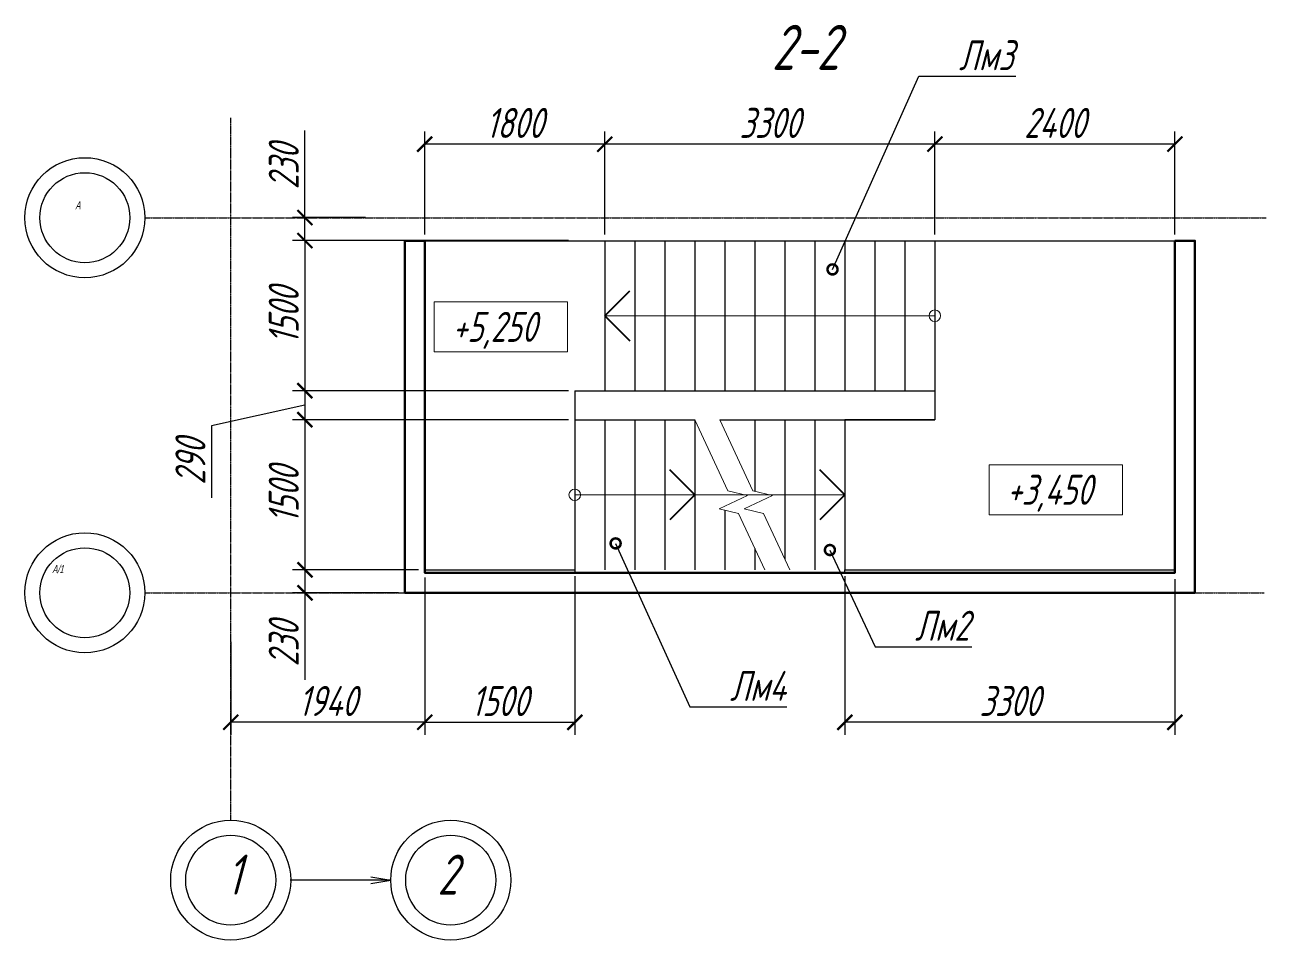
# Model space of a CAD drawing. Header units: millimetres. Extents: x 645 to 249636, y -127504 to 76561.
# Drawn here: x 7502 to 19914, y -80090 to -70939 of the extents above; entities that cross this region are included whole.
import ezdxf
from ezdxf import colors
from ezdxf.entities.mleader import LeaderData, LeaderLine
from ezdxf.enums import TextEntityAlignment as Align
from ezdxf.math import Vec2, Vec3

# ---------------------------------------------------------------- set-up
doc = ezdxf.new("R2010")
doc.units = ezdxf.units.MM
doc.linetypes.add('Штрихпунктирная', pattern=[11, 6, -2, 1, -2])
doc.layers.get('Defpoints').update_dxf_attribs({"color": 8})
for name, color, linetype, lineweight in [('АР_Лестница', 32, 'Continuous', 20), ('Обозначение', 94, 'Continuous', 25), ('Основная', 7, 'Continuous', 60), ('размер', 202, 'Continuous', 15)]:
    doc.layers.add(name, color=color, linetype=linetype, lineweight=lineweight)
doc.styles.add('3.0', font='simplex.shx', dxfattribs={"width": 0.7, "oblique": 15, "height": 2.8})
doc.styles.get("Standard").update_dxf_attribs({"font": 'simplex.shx', "width": 0.7, "oblique": 15, "height": 3})
doc.dimstyles.new('Default', dxfattribs={"dimtxt": 3, "dimasz": 1.5, "dimexe": 1.25, "dimexo": 0.625, "dimtad": 1, "dimdec": 0, "dimtxsty": 'Standard', "dimblk": 'ARCHTICK', "dimcen": 2.5, "dimadec": 0, "dimazin": 0, "dimtfac": 1, "dimtdec": 0, "dimtmove": 0, "dimatfit": 3, "dimfxl": 1, "dimarcsym": 0})

# ---------------------------------------------------------------- blocks, each defined once
blk = doc.blocks.new('_ArchTick')
at = {"color": 0, "linetype": 'ByBlock', "const_width": 0.15}
blk.add_lwpolyline([(-0.5, -0.5), (0.5, 0.5)], dxfattribs=at)
blk = doc.blocks.new('*D139')
at = {"layer": 'Defpoints', "color": 0, "transparency": 16777216}
for p in [(13001, -73097), (10303, -74597), (13001, -74597)]:
    blk.add_point(p, dxfattribs=at)
at = {"layer": 'Обозначение', "color": 0, "lineweight": -2, "transparency": 16777216}
for p, q in [((12938, -73097), (10178, -73097)), ((10303, -73097), (10303, -74597)), ((12938, -74597), (10178, -74597))]:
    blk.add_line(p, q, dxfattribs=at)
at = {"layer": 'Обозначение', "color": 0, "lineweight": -2, "transparency": 16777216, "xscale": 150, "yscale": 150, "zscale": 150}
for p, rotation in [((10303, -73097), 90), ((10303, -74597), 270)]:
    blk.add_blockref('_ArchTick', p, dxfattribs=dict(at, rotation=rotation))
at = {"layer": 'Обозначение', "color": 0, "transparency": 16777216, "insert": (10091, -73847), "char_height": 300, "attachment_point": 5, "rotation": 90}
blk.add_mtext('1500', dxfattribs=at)
blk = doc.blocks.new('*D140')
at = {"layer": 'Defpoints', "color": 0, "transparency": 16777216}
for p in [(13001, -74597), (10303, -74887), (13001, -74887)]:
    blk.add_point(p, dxfattribs=at)
at = {"layer": 'Обозначение', "color": 0, "lineweight": -2, "transparency": 16777216}
for p, q in [((12938, -74597), (10178, -74597)), ((10303, -74597), (10303, -74887)), ((10303, -74742), (9370, -74947)), ((9370, -74947), (9370, -75667)), ((12938, -74887), (10178, -74887))]:
    blk.add_line(p, q, dxfattribs=at)
at = {"layer": 'Обозначение', "color": 0, "lineweight": -2, "transparency": 16777216, "xscale": 150, "yscale": 150, "zscale": 150}
for p, rotation in [((10303, -74597), 90), ((10303, -74887), 270)]:
    blk.add_blockref('_ArchTick', p, dxfattribs=dict(at, rotation=rotation))
at = {"layer": 'Обозначение', "color": 0, "transparency": 16777216, "insert": (9158, -75307), "char_height": 300, "attachment_point": 5, "rotation": 90}
blk.add_mtext('290', dxfattribs=at)
blk = doc.blocks.new('*D141')
at = {"layer": 'Defpoints', "color": 0, "transparency": 16777216}
for p in [(13001, -74887), (10303, -76387), (11501, -76387)]:
    blk.add_point(p, dxfattribs=at)
at = {"layer": 'Обозначение', "color": 0, "lineweight": -2, "transparency": 16777216}
for p, q in [((12938, -74887), (10178, -74887)), ((10303, -74887), (10303, -76387)), ((11438, -76387), (10178, -76387))]:
    blk.add_line(p, q, dxfattribs=at)
at = {"layer": 'Обозначение', "color": 0, "lineweight": -2, "transparency": 16777216, "xscale": 150, "yscale": 150, "zscale": 150}
for p, rotation in [((10303, -74887), 90), ((10303, -76387), 270)]:
    blk.add_blockref('_ArchTick', p, dxfattribs=dict(at, rotation=rotation))
at = {"layer": 'Обозначение', "color": 0, "transparency": 16777216, "insert": (10091, -75637), "char_height": 300, "attachment_point": 5, "rotation": 90}
blk.add_mtext('1500', dxfattribs=at)
blk = doc.blocks.new('*D142')
at = {"layer": 'Defpoints', "color": 0, "transparency": 16777216}
for p in [(11501, -76387), (10303, -76617), (11301, -76617)]:
    blk.add_point(p, dxfattribs=at)
at = {"layer": 'Обозначение', "color": 0, "lineweight": -2, "transparency": 16777216}
for p, q in [((11438, -76387), (10178, -76387)), ((10303, -76387), (10303, -76617)), ((11238, -76617), (10178, -76617)), ((10303, -76617), (10303, -77487))]:
    blk.add_line(p, q, dxfattribs=at)
at = {"layer": 'Обозначение', "color": 0, "lineweight": -2, "transparency": 16777216, "xscale": 150, "yscale": 150, "zscale": 150}
for p, rotation in [((10303, -76387), 90), ((10303, -76617), 270)]:
    blk.add_blockref('_ArchTick', p, dxfattribs=dict(at, rotation=rotation))
at = {"layer": 'Обозначение', "color": 0, "transparency": 16777216, "insert": (10091, -77127), "char_height": 300, "attachment_point": 5, "rotation": 90}
blk.add_mtext('230', dxfattribs=at)
blk = doc.blocks.new('*D158')
at = {"layer": 'Defpoints', "color": 0, "transparency": 16777216}
for p in [(16601, -72132), (16601, -73097), (19001, -73097)]:
    blk.add_point(p, dxfattribs=at)
at = {"layer": 'Обозначение', "color": 0, "lineweight": -2, "transparency": 16777216}
for p, q in [((16601, -73035), (16601, -72007)), ((19001, -73035), (19001, -72007)), ((19001, -72132), (16601, -72132))]:
    blk.add_line(p, q, dxfattribs=at)
at = {"layer": 'Обозначение', "color": 0, "lineweight": -2, "transparency": 16777216, "xscale": 150, "yscale": 150, "zscale": 150, "rotation": 180}
blk.add_blockref('_ArchTick', (16601, -72132), dxfattribs=at)
at = {"layer": 'Обозначение', "color": 0, "lineweight": -2, "transparency": 16777216, "xscale": 150, "yscale": 150, "zscale": 150}
blk.add_blockref('_ArchTick', (19001, -72132), dxfattribs=at)
at = {"layer": 'Обозначение', "color": 0, "transparency": 16777216, "insert": (17801, -71920), "char_height": 300, "attachment_point": 5}
blk.add_mtext('2400', dxfattribs=at)
blk = doc.blocks.new('*D159')
at = {"layer": 'Defpoints', "color": 0, "transparency": 16777216}
for p in [(13301, -72132), (13301, -73097), (16601, -73097)]:
    blk.add_point(p, dxfattribs=at)
at = {"layer": 'Обозначение', "color": 0, "lineweight": -2, "transparency": 16777216}
for p, q in [((13301, -73035), (13301, -72007)), ((16601, -73035), (16601, -72007)), ((16601, -72132), (13301, -72132))]:
    blk.add_line(p, q, dxfattribs=at)
at = {"layer": 'Обозначение', "color": 0, "lineweight": -2, "transparency": 16777216, "xscale": 150, "yscale": 150, "zscale": 150, "rotation": 180}
blk.add_blockref('_ArchTick', (13301, -72132), dxfattribs=at)
at = {"layer": 'Обозначение', "color": 0, "lineweight": -2, "transparency": 16777216, "xscale": 150, "yscale": 150, "zscale": 150}
blk.add_blockref('_ArchTick', (16601, -72132), dxfattribs=at)
at = {"layer": 'Обозначение', "color": 0, "transparency": 16777216, "insert": (14951, -71920), "char_height": 300, "attachment_point": 5}
blk.add_mtext('3300', dxfattribs=at)
blk = doc.blocks.new('*D160')
at = {"layer": 'Defpoints', "color": 0, "transparency": 16777216}
for p in [(11501, -72132), (11501, -73097), (13301, -73097)]:
    blk.add_point(p, dxfattribs=at)
at = {"layer": 'Обозначение', "color": 0, "lineweight": -2, "transparency": 16777216}
for p, q in [((11501, -73035), (11501, -72007)), ((13301, -73035), (13301, -72007)), ((13301, -72132), (11501, -72132))]:
    blk.add_line(p, q, dxfattribs=at)
at = {"layer": 'Обозначение', "color": 0, "lineweight": -2, "transparency": 16777216, "xscale": 150, "yscale": 150, "zscale": 150, "rotation": 180}
blk.add_blockref('_ArchTick', (11501, -72132), dxfattribs=at)
at = {"layer": 'Обозначение', "color": 0, "lineweight": -2, "transparency": 16777216, "xscale": 150, "yscale": 150, "zscale": 150}
blk.add_blockref('_ArchTick', (13301, -72132), dxfattribs=at)
at = {"layer": 'Обозначение', "color": 0, "transparency": 16777216, "insert": (12401, -71920), "char_height": 300, "attachment_point": 5}
blk.add_mtext('1800', dxfattribs=at)
blk = doc.blocks.new('*D161')
at = {"layer": 'Defpoints', "color": 0, "transparency": 16777216}
for p in [(11501, -76417), (13001, -76387), (13001, -77912)]:
    blk.add_point(p, dxfattribs=at)
at = {"layer": 'Обозначение', "color": 0, "lineweight": -2, "transparency": 16777216}
for p, q in [((13001, -76450), (13001, -78037)), ((11501, -76480), (11501, -78037)), ((11501, -77912), (13001, -77912))]:
    blk.add_line(p, q, dxfattribs=at)
at = {"layer": 'Обозначение', "color": 0, "lineweight": -2, "transparency": 16777216, "xscale": 150, "yscale": 150, "zscale": 150, "rotation": 180}
blk.add_blockref('_ArchTick', (11501, -77912), dxfattribs=at)
at = {"layer": 'Обозначение', "color": 0, "lineweight": -2, "transparency": 16777216, "xscale": 150, "yscale": 150, "zscale": 150}
blk.add_blockref('_ArchTick', (13001, -77912), dxfattribs=at)
at = {"layer": 'Обозначение', "color": 0, "transparency": 16777216, "insert": (12251, -77699), "char_height": 300, "attachment_point": 5}
blk.add_mtext('1500', dxfattribs=at)
blk = doc.blocks.new('*D162')
at = {"layer": 'Defpoints', "color": 0, "transparency": 16777216}
for p in [(15701, -76387), (19001, -76417), (15701, -77912)]:
    blk.add_point(p, dxfattribs=at)
at = {"layer": 'Обозначение', "color": 0, "lineweight": -2, "transparency": 16777216}
for p, q in [((15701, -76450), (15701, -78037)), ((19001, -76480), (19001, -78037)), ((19001, -77912), (15701, -77912))]:
    blk.add_line(p, q, dxfattribs=at)
at = {"layer": 'Обозначение', "color": 0, "lineweight": -2, "transparency": 16777216, "xscale": 150, "yscale": 150, "zscale": 150, "rotation": 180}
blk.add_blockref('_ArchTick', (15701, -77912), dxfattribs=at)
at = {"layer": 'Обозначение', "color": 0, "lineweight": -2, "transparency": 16777216, "xscale": 150, "yscale": 150, "zscale": 150}
blk.add_blockref('_ArchTick', (19001, -77912), dxfattribs=at)
at = {"layer": 'Обозначение', "color": 0, "transparency": 16777216, "insert": (17351, -77699), "char_height": 300, "attachment_point": 5}
blk.add_mtext('3300', dxfattribs=at)
blk = doc.blocks.new('*D489')
at = {"layer": 'Defpoints', "color": 0, "transparency": 16777216}
for p in [(10303, -72867), (10971, -72867), (11301, -73097)]:
    blk.add_point(p, dxfattribs=at)
at = {"layer": 'Обозначение', "color": 0, "lineweight": -2, "transparency": 16777216}
for p, q in [((10303, -72867), (10303, -71997)), ((10909, -72867), (10178, -72867)), ((10303, -73097), (10303, -72867)), ((11238, -73097), (10178, -73097))]:
    blk.add_line(p, q, dxfattribs=at)
at = {"layer": 'Обозначение', "color": 0, "lineweight": -2, "transparency": 16777216, "xscale": 150, "yscale": 150, "zscale": 150}
for p, rotation in [((10303, -72867), 90), ((10303, -73097), 270)]:
    blk.add_blockref('_ArchTick', p, dxfattribs=dict(at, rotation=rotation))
at = {"layer": 'Обозначение', "color": 0, "transparency": 16777216, "insert": (10091, -72357), "char_height": 300, "attachment_point": 5, "rotation": 90}
blk.add_mtext('230', dxfattribs=at)
blk = doc.blocks.new('_Open')
at = {"color": 0, "linetype": 'ByBlock', "lineweight": -2}
for p, q in [((-1, 0.167), (0, 0)), ((-1, -0.167), (0, 0)), ((0, 0), (-1, 0))]:
    blk.add_line(p, q, dxfattribs=at)
blk = doc.blocks.new('_DotSmall')
at = {"color": 0, "linetype": 'ByBlock', "const_width": 0.5}
blk.add_lwpolyline([(-0.0625, 0, 1), (0.0625, 0, 1)], format="xyb", close=True, dxfattribs=at)
blk = doc.blocks.new('*D996')
at = {"layer": 'Defpoints', "color": 0, "transparency": 16777216}
for p in [(11501, -76402), (9561, -77046), (9561, -77912)]:
    blk.add_point(p, dxfattribs=at)
at = {"layer": 'Обозначение', "color": 0, "lineweight": -2, "transparency": 16777216}
for p, q in [((11501, -76465), (11501, -78037)), ((9561, -77108), (9561, -78037)), ((11501, -77912), (9561, -77912))]:
    blk.add_line(p, q, dxfattribs=at)
at = {"layer": 'Обозначение', "color": 0, "lineweight": -2, "transparency": 16777216, "xscale": 150, "yscale": 150, "zscale": 150, "rotation": 180}
blk.add_blockref('_ArchTick', (9561, -77912), dxfattribs=at)
at = {"layer": 'Обозначение', "color": 0, "lineweight": -2, "transparency": 16777216, "xscale": 150, "yscale": 150, "zscale": 150}
blk.add_blockref('_ArchTick', (11501, -77912), dxfattribs=at)
at = {"layer": 'Обозначение', "color": 0, "transparency": 16777216, "insert": (10531, -77699), "char_height": 300, "attachment_point": 5}
blk.add_mtext('1940', dxfattribs=at)

msp = doc.modelspace()

# ---------------------------------------------------------------- linework, layer by layer
at = {"layer": 'АР_Лестница', "lineweight": 40}
for p, q in [((13300.524, -73847.337), (13550.524, -73597.337)), ((13300.524, -73847.337), (13550.524, -74097.337)), ((14200.524, -75637.337), (13950.524, -75387.337)), ((15700.524, -75637.337), (15450.524, -75387.337)), ((14200.524, -75637.337), (13950.524, -75887.337)), ((15700.524, -75637.337), (15450.524, -75887.337))]:
    msp.add_line(p, q, dxfattribs=at)
at = {"layer": 'АР_Лестница'}
for points in [[(13300.524, -73847.337), (16600.524, -73847.337)], [(14899.985, -76387.337), (14638.055, -75825.625), (14443.617, -75778.371), (14726.838, -75646.302), (14532.4, -75599.048), (14200.524, -74887.337)], [(15149.985, -76387.337), (14888.055, -75825.625), (14693.617, -75778.371), (14976.838, -75646.302), (14782.4, -75599.048), (14450.524, -74887.337)], [(15700.524, -75637.337), (13000.524, -75637.337)]]:
    msp.add_lwpolyline(points, dxfattribs=at)
for centre in [(16600.524, -73847.337), (13000.524, -75637.337)]:
    msp.add_circle(centre, 57.5, dxfattribs=at)
at = {"layer": 'Обозначение', "linetype": 'Штрихпунктирная', "ltscale": 0.5}
for p, q in [((9560.524, -78890.259), (9560.524, -71867.337)), ((8702.379, -72867.337), (19913.513, -72867.337)), ((8702.379, -76617.337), (19893.302, -76617.337))]:
    msp.add_line(p, q, dxfattribs=at)
at = {"layer": 'Обозначение'}
for points in [[(11500.524, -73097.337), (19000.524, -73097.337)], [(13300.524, -73097.337), (13300.524, -74597.337)], [(13600.524, -73097.337), (13600.524, -74597.337)], [(13900.524, -73097.337), (13900.524, -74597.337)], [(14200.524, -73097.337), (14200.524, -74597.337)], [(14500.524, -73097.337), (14500.524, -74597.337)], [(14800.524, -73097.337), (14800.524, -74597.337)], [(15100.524, -73097.337), (15100.524, -74597.337)], [(15400.524, -73097.337), (15400.524, -74597.337)], [(15700.524, -73097.337), (15700.524, -74597.337)], [(16000.524, -73097.337), (16000.524, -74597.337)], [(16300.524, -73097.337), (16300.524, -74597.337)], [(16600.524, -73097.337), (16600.524, -74887.337)], [(13000.524, -74597.337), (16600.524, -74597.337)], [(13000.524, -74597.337), (13000.524, -74887.337)], [(13000.524, -74887.337), (14200.524, -74887.337)], [(13000.524, -74887.337), (13000.524, -76387.337)], [(13300.524, -74887.337), (13300.524, -76387.337)], [(13600.524, -74887.337), (13600.524, -76387.337)], [(13900.524, -74887.337), (13900.524, -76387.337)], [(14200.524, -74887.337), (14200.524, -76387.337)], [(14450.524, -74887.337), (16600.524, -74887.337)], [(14800.524, -74887.337), (14800.524, -75603.453)], [(15100.524, -74887.337), (15100.524, -76281.266)], [(15400.524, -74887.337), (15400.524, -76387.337)], [(16600.524, -74887.337), (15700.524, -74887.337), (15700.524, -76387.337)], [(14500.524, -75792.201), (14500.524, -76387.337)], [(14800.524, -76174.041), (14800.524, -76387.337)]]:
    msp.add_lwpolyline(points, dxfattribs=at)
for points in [[(11500.524, -76417.337), (11500.524, -76387.337), (13000.524, -76387.337), (13000.524, -76417.337)], [(15700.524, -76417.337), (15700.524, -76387.337), (19000.524, -76387.337), (19000.524, -76417.337)]]:
    msp.add_lwpolyline(points, close=True, dxfattribs=at)
for centre, radius in [((8102.379, -72867.337), 600), ((8102.379, -72867.337), 450), ((8102.379, -76617.337), 600), ((8102.379, -76617.337), 450), ((9560.524, -79490.259), 600), ((11760.524, -79490.259), 600), ((9560.524, -79490.259), 450), ((11760.524, -79490.259), 450)]:
    msp.add_circle(centre, radius, dxfattribs=at)
at = {"layer": 'Основная', "ltscale": 5}
msp.add_lwpolyline([(19000.524, -73097.337), (19000.524, -76417.337), (11500.524, -76417.337), (11500.524, -73097.337), (11300.524, -73097.337), (11300.524, -76617.337), (11320.524, -76617.337), (19200.524, -76617.337), (19200.524, -73097.337)], close=True, dxfattribs=at)
at = {"layer": 'размер', "ltscale": 0.05}
for points in [[(11595.518, -73708.545), (12928.352, -73708.545), (12928.352, -74208.545), (11595.518, -74208.545), (11595.518, -73708.545)], [(17144.116, -75337.053), (18476.951, -75337.053), (18476.951, -75837.053), (17144.116, -75837.053), (17144.116, -75337.053)]]:
    msp.add_lwpolyline(points, dxfattribs=at)

# ---------------------------------------------------------------- texts
at = {"layer": 'Обозначение', "attachment_point": 1}
for s, width, insert, char_height in [('2-2', 2043.37459, (14971.332, -70939.206), 450), ('1', 1353.65837, (9519.835, -79235.218), 400), ('2', 1353.65837, (11628.355, -79235.218), 400)]:
    msp.add_mtext_dynamic_manual_height_columns(s, width=width, gutter_width=1500, heights=[0], dxfattribs=dict(at, insert=insert, char_height=char_height))
at = {"layer": 'Обозначение', "char_height": 80, "width": 1353.65837, "attachment_point": 1}
for s, insert in [('\\fRB Font|b0|i0|c204|p34|;А', (8006.998, -72702.753)), ('{\\fRB Font|b0|i0|c204|p34;А/1}', (7776.535, -76340.891))]:
    msp.add_mtext(s, dxfattribs=dict(at, insert=insert))
at = {"layer": 'размер', "ltscale": 0.05, "style": '3.0', "oblique": 15, "width": 0.7}
for s, p in [('+5,250', (12197.571, -73958.545)), ('+3,450', (17746.17, -75587.053))]:
    msp.add_text(s, height=300, dxfattribs=at).set_placement(p, align=Align.MIDDLE_CENTER)

# ---------------------------------------------------------------- dimensions: what is measured, and where the dimension line sits
at = {"layer": 'Обозначение'}
for base, p1, p2, picture, middle in [((11500.524, -72132.035), (13300.524, -73097.337), (11500.524, -73097.337), '*D160', (12400.524, -71919.535)), ((13300.524, -72132.035), (16600.524, -73097.337), (13300.524, -73097.337), '*D159', (14950.524, -71919.535)), ((16600.524, -72132.035), (19000.524, -73097.337), (16600.524, -73097.337), '*D158', (17800.524, -71919.535)), ((9560.524, -77911.631), (11500.524, -76402.337), (9560.524, -77045.983), '*D996', (10530.524, -77699.131)), ((13000.524, -77911.631), (11500.524, -76417.337), (13000.524, -76387.337), '*D161', (12250.524, -77699.131)), ((15700.524, -77911.631), (19000.524, -76417.337), (15700.524, -76387.337), '*D162', (17350.524, -77699.131))]:
    dim = msp.add_linear_dim(base=base, p1=p1, p2=p2, dimstyle='Default', dxfattribs=at)
    dim.commit()
    dim.dimension.update_dxf_attribs({"geometry": picture, "text_midpoint": middle})
for base, p1, p2, picture, middle in [((10303.019, -72867.337), (11300.524, -73097.337), (10971.373, -72867.337), '*D489', (10090.519, -72357.3)), ((10303.019, -74597.337), (13000.524, -73097.337), (13000.524, -74597.337), '*D139', (10090.519, -73847.337)), ((10303.019, -76387.337), (13000.524, -74887.337), (11500.524, -76387.337), '*D141', (10090.519, -75637.337)), ((10303.019, -76617.337), (11500.524, -76387.337), (11300.524, -76617.337), '*D142', (10090.519, -77127.373))]:
    dim = msp.add_linear_dim(base=base, p1=p1, p2=p2, angle=90, dimstyle='Default', dxfattribs=at)
    dim.commit()
    dim.dimension.update_dxf_attribs({"geometry": picture, "text_midpoint": middle})
dim = msp.add_linear_dim(base=(10303.019, -74887.337), p1=(13000.524, -74597.337), p2=(13000.524, -74887.337), angle=90, dimstyle='Default', override={"dimtmove": 1}, dxfattribs=at)
dim.commit()
dim.dimension.update_dxf_attribs({"geometry": '*D140', "text_midpoint": (9370.095, -75009.074), "dimtype": 160})

# ---------------------------------------------------------------- leaders
ml = msp.add_multileader_mtext('Standard', dxfattribs=at)
ml.set_content('Лм3', color=256)
ml.set_leader_properties()
ml.set_arrow_properties(name='DOTSMALL')
ml.build(insert=Vec2(0, 0))
ml.multileader.update_dxf_attribs({"text_left_attachment_type": 6, "text_right_attachment_type": 6, "dogleg_length": 2, "arrow_head_size": 200, "scale": 100})
ctx = ml.context
ctx.base_point, ctx.scale, ctx.char_height, ctx.arrow_head_size, ctx.landing_gap_size, ctx.plane_origin = Vec3(16641.603, -71453.194), 100, 300, 200, 200, Vec3(15577.725, -73384.336)
ctx.left_attachment, ctx.right_attachment = 6, 6
notes = []
notes.append((ctx, [(0, (1, 1, 0), (16441.603, -71453.194), (1, 0), 200, [(0, [(15577.725, -73384.336)], 0, [])])]))
ctx.mtext.insert, ctx.mtext.flow_direction = Vec3(16841.603, -71093.194), 5
ml = msp.add_multileader_mtext('Standard', dxfattribs=at)
ml.set_content('Лм4', color=256)
ml.set_leader_properties()
ml.set_arrow_properties(name='DOTSMALL')
ml.build(insert=Vec2(0, 0))
ml.multileader.update_dxf_attribs({"text_left_attachment_type": 6, "text_right_attachment_type": 6, "dogleg_length": 2, "arrow_head_size": 200, "scale": 100})
ctx = ml.context
ctx.base_point, ctx.scale, ctx.char_height, ctx.arrow_head_size, ctx.landing_gap_size, ctx.plane_origin = Vec3(14352.627, -77757.727), 100, 300, 200, 200, Vec3(13409.294, -76123.52)
ctx.left_attachment, ctx.right_attachment = 6, 6
notes.append((ctx, [(0, (1, 1, 0), (14152.627, -77757.727), (1, 0), 200, [(0, [(13409.294, -76123.52)], 0, [])])]))
ctx.mtext.insert, ctx.mtext.flow_direction = Vec3(14552.627, -77397.727), 5
ml = msp.add_multileader_mtext('Standard', dxfattribs=at)
ml.set_content('Лм2', color=256)
ml.set_leader_properties()
ml.set_arrow_properties(name='DOTSMALL')
ml.build(insert=Vec2(0, 0))
ml.multileader.update_dxf_attribs({"text_left_attachment_type": 6, "text_right_attachment_type": 6, "dogleg_length": 2, "arrow_head_size": 200, "scale": 100})
ctx = ml.context
ctx.base_point, ctx.scale, ctx.char_height, ctx.arrow_head_size, ctx.landing_gap_size, ctx.plane_origin = Vec3(16202.6, -77156.854), 100, 300, 200, 200, Vec3(15551.598, -76189.744)
ctx.left_attachment, ctx.right_attachment = 6, 6
notes.append((ctx, [(0, (1, 1, 0), (16002.6, -77156.854), (1, 0), 200, [(0, [(15551.598, -76189.744)], 0, [])])]))
ctx.mtext.insert, ctx.mtext.flow_direction = Vec3(16402.6, -76796.854), 5
ml = msp.add_multileader_mtext('Standard', dxfattribs=at)
ml.set_content('', color=256)
ml.set_leader_properties()
ml.set_arrow_properties(name='OPEN')
ml.build(insert=Vec2(0, 0))
ml.multileader.update_dxf_attribs({"text_left_attachment_type": 6, "text_right_attachment_type": 6, "dogleg_length": 2, "arrow_head_size": 200, "scale": 100})
ctx = ml.context
ctx.base_point, ctx.scale, ctx.char_height, ctx.arrow_head_size, ctx.landing_gap_size, ctx.plane_origin = Vec3(9954.31, -79490.259), 100, 300, 200, 200, Vec3(11160.524, -79490.259)
ctx.left_attachment, ctx.right_attachment, ctx.text_align_type = 6, 6, 2
notes.append((ctx, [(0, (1, 1, 0), (10497.158, -79490.259), (-1, 0), 142.848, [(0, [(11160.524, -79490.259)], 0, [])])]))
ctx.mtext.insert, ctx.mtext.alignment, ctx.mtext.flow_direction = Vec3(10154.31, -79190.259), 3, 5
for ctx, leaders in notes:
    for number, flags, end, landing, length, lines in leaders:
        leader = LeaderData()
        leader.index, (leader.has_last_leader_line, leader.has_dogleg_vector, leader.attachment_direction) = number, flags
        leader.last_leader_point, leader.dogleg_vector, leader.dogleg_length = Vec3(end), Vec3(landing), length
        for number, points, colour, breaks in lines:
            line = LeaderLine()
            line.index, line.vertices, line.color, line.breaks = number, Vec3.list(points), colors.encode_raw_color(colour), breaks
            leader.lines.append(line)
        ctx.leaders.append(leader)

doc.saveas('drawing.dxf')
